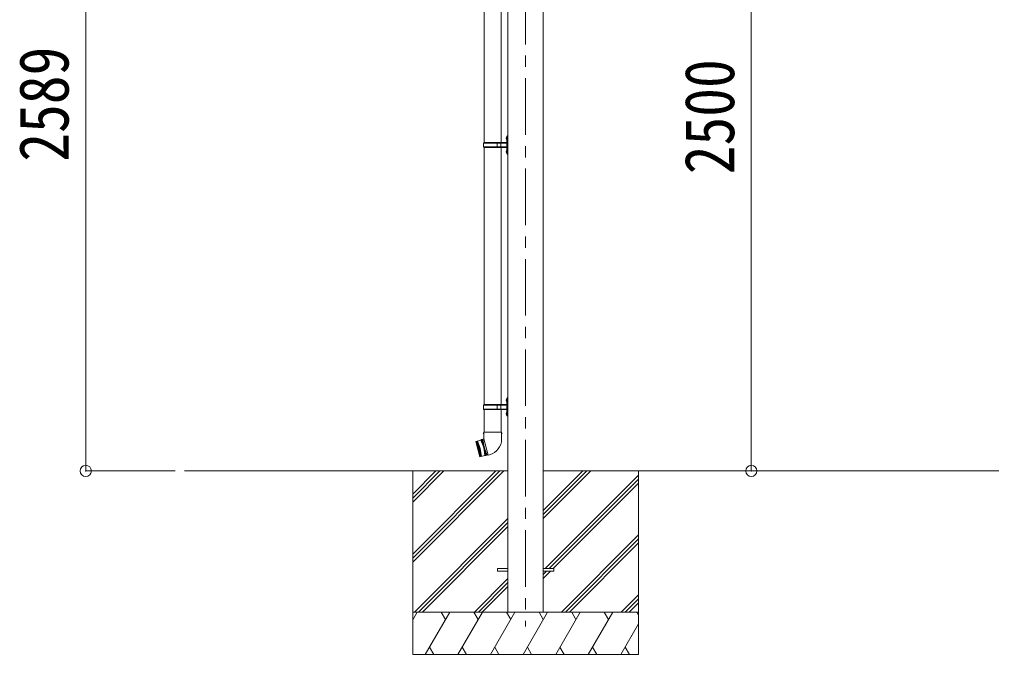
# Model space of a CAD drawing. Units: millimetres at full size, sheet at 1:40. Extents: x -11243 to 11243, y -7760 to 7760.
# Drawn here: x 397 to 3841, y -4617 to -2369 of the extents above; entities that cross this region are included whole.
import ezdxf
from ezdxf.enums import TextEntityAlignment as Align

# ---------------------------------------------------------------- set-up
doc = ezdxf.new("R2010")
doc.units = ezdxf.units.MM
doc.header["$LTSCALE"] = 40
doc.header["$PDMODE"] = 32
doc.header["$PDSIZE"] = 40
doc.linetypes.add('CHAIN1', pattern=[8, 5, -1, 1, -1])
for name, color, linetype, lineweight in [('0-0_0', 7, 'Continuous', 9), ('0-1_本体', 5, 'CHAIN1', 9), ('0-3_ELV2', 7, 'Continuous', 9), ('0-6_OTH_LINE', 6, 'Continuous', 9), ('0-9_OUTLINE', 7, 'Continuous', 9)]:
    doc.layers.add(name, color=color, linetype=linetype, lineweight=lineweight)
doc.styles.add('ＭＳ ゴシック', font='')
doc.styles.get('ＭＳ ゴシック').set_extended_font_data('MS Gothic')

msp = doc.modelspace()

# ---------------------------------------------------------------- linework, layer by layer
at = {"layer": '0-0_0'}
for p, q in [((981.89, -3966.78), (2127.94, -3966.78)), ((1790.44, -3966.78), (1790.44, -4616.78)), ((1790.44, -4260.96), (2084.62, -3966.78)), ((1790.44, -4275.1), (2098.77, -3966.78)), ((1790.44, -4289.24), (2112.91, -3966.78)), ((1790.44, -4077.11), (1900.78, -3966.78)), ((1790.44, -4062.97), (1886.63, -3966.78)), ((1790.44, -4048.83), (1872.49, -3966.78)), ((2252.94, -3966.78), (5027.86, -3966.78)), ((2252.94, -4135.11), (2421.28, -3966.78)), ((2252.94, -4120.97), (2407.13, -3966.78)), ((2252.94, -4106.82), (2392.99, -3966.78)), ((2259.62, -4312.28), (2590.44, -3981.46)), ((2590.44, -3966.78), (2590.44, -4616.78)), ((2273.76, -4312.28), (2590.44, -3995.6)), ((2287.91, -4312.28), (2590.44, -4009.74)), ((1796.75, -4466.78), (2127.94, -4135.59)), ((1810.9, -4466.78), (2127.94, -4149.73)), ((1825.04, -4466.78), (2127.94, -4163.87)), ((2317.25, -4466.78), (2590.44, -4193.59)), ((2331.4, -4466.78), (2590.44, -4207.73)), ((2345.54, -4466.78), (2590.44, -4221.87)), ((2252.94, -4347.24), (2278.91, -4321.28)), ((2252.94, -4333.1), (2264.76, -4321.28)), ((2127.94, -4347.72), (2008.89, -4466.78)), ((2023.03, -4466.78), (2127.94, -4361.86)), ((2037.17, -4466.78), (2127.94, -4376)), ((2529.39, -4466.78), (2590.44, -4405.72)), ((2543.53, -4466.78), (2590.44, -4419.86)), ((2557.67, -4466.78), (2590.44, -4434)), ((2590.44, -4466.78), (1790.44, -4466.78)), ((1790.44, -4494.28), (1806.32, -4466.78)), ((1835.19, -4616.78), (1921.79, -4466.78)), ((1906.79, -4492.76), (1891.79, -4466.78)), ((1950.66, -4616.78), (2037.26, -4466.78)), ((2022.26, -4492.76), (2007.26, -4466.78)), ((2066.13, -4616.78), (2152.73, -4466.78)), ((2137.73, -4492.76), (2122.73, -4466.78)), ((2181.6, -4616.78), (2268.2, -4466.78)), ((2253.2, -4492.76), (2238.2, -4466.78)), ((2297.07, -4616.78), (2383.67, -4466.78)), ((2368.67, -4492.76), (2353.67, -4466.78)), ((2412.54, -4616.78), (2499.14, -4466.78)), ((2469.14, -4466.78), (2484.14, -4492.76)), ((2584.61, -4466.78), (2590.44, -4476.88)), ((2528.01, -4616.78), (2590.44, -4508.64)), ((1850.19, -4590.8), (1865.19, -4616.78)), ((1965.66, -4590.8), (1980.66, -4616.78)), ((2081.13, -4590.8), (2096.13, -4616.78)), ((2196.6, -4590.8), (2211.6, -4616.78)), ((2312.07, -4590.8), (2327.07, -4616.78)), ((2427.54, -4590.8), (2442.54, -4616.78)), ((2543.01, -4590.8), (2558.01, -4616.78)), ((1790.44, -4616.78), (2590.44, -4616.78))]:
    msp.add_line(p, q, dxfattribs=at)
at = {"layer": '0-1_本体'}
msp.add_line((2190.44, -1296.95), (2190.44, -4517.39), dxfattribs=at)
at = {"layer": '0-3_ELV2', "color": 4}
for p, q in [((2127.94, -4466.78), (2127.94, -1467.88)), ((2252.94, -1467.88), (2252.94, -4466.78)), ((2090.44, -4312.28), (2127.94, -4312.28)), ((2090.44, -4312.28), (2090.44, -4321.28)), ((2090.44, -4321.28), (2127.94, -4321.28)), ((2252.94, -4312.28), (2290.44, -4312.28)), ((2252.94, -4321.28), (2290.44, -4321.28)), ((2290.44, -4312.28), (2290.44, -4321.28))]:
    msp.add_line(p, q, dxfattribs=at)
at = {"layer": '0-6_OTH_LINE'}
for p, q in [((632.25, -3966.78), (632.25, -1378.01)), ((2990.12, -1466.78), (2990.12, -3966.78)), ((632.25, -3966.78), (948.49, -3966.78)), ((2990.12, -3966.78), (2350.09, -3966.78))]:
    msp.add_line(p, q, dxfattribs=at)
for p in [(632.25, -3966.78), (2990.12, -3966.78)]:
    msp.add_point(p, dxfattribs=at)
at = {"layer": '0-9_OUTLINE'}
for p, q in [((2044.09, -1789.78), (2044.09, -2804.27)), ((2103.79, -1789.78), (2103.79, -2804.27)), ((2121.64, -2787.13), (2123.69, -2788.13)), ((2122.91, -2785.13), (2123.54, -2785.13)), ((2122.91, -2785.13), (2122.91, -2793.43)), ((2123.54, -2785.13), (2123.94, -2785.53)), ((2123.69, -2788.13), (2124.3, -2789.28)), ((2125.94, -2780.78), (2123.94, -2782.78)), ((2123.94, -2782.78), (2123.94, -2843.78)), ((2125.94, -2780.78), (2125.94, -2845.78)), ((2125.94, -2780.78), (2127.94, -2780.78)), ((2040.94, -2806.28), (2041.94, -2804.28)), ((2040.94, -2820.28), (2040.94, -2806.28)), ((2089.44, -2806.28), (2040.94, -2806.28)), ((2040.94, -2820.28), (2041.94, -2822.28)), ((2089.44, -2820.28), (2040.94, -2820.28)), ((2123.44, -2804.28), (2041.94, -2804.28)), ((2041.94, -2822.28), (2123.44, -2822.28)), ((2044.09, -2822.27), (2044.09, -3731.78)), ((2089.44, -2822.28), (2089.44, -2804.28)), ((2090.19, -2804.28), (2092.19, -2806.28)), ((2090.19, -2822.28), (2092.19, -2820.28)), ((2123.44, -2806.28), (2092.19, -2806.28)), ((2123.44, -2820.28), (2092.19, -2820.28)), ((2102.57, -2806.28), (2100.57, -2804.28)), ((2102.57, -2820.28), (2100.57, -2822.28)), ((2102.57, -2820.28), (2102.57, -2806.28)), ((2103.79, -2822.27), (2103.79, -3731.78)), ((2122.91, -2793.43), (2123.54, -2793.43)), ((2121.64, -2835.13), (2123.69, -2836.13)), ((2122.91, -2833.13), (2123.54, -2833.13)), ((2122.91, -2833.13), (2122.91, -2841.43)), ((2122.91, -2841.43), (2123.54, -2841.43)), ((2123.54, -2833.13), (2123.54, -2841.43)), ((2123.54, -2833.13), (2123.94, -2833.53)), ((2123.54, -2841.43), (2123.94, -2841.03)), ((2123.69, -2836.13), (2124.3, -2837.28)), ((2123.94, -2843.78), (2125.94, -2845.78)), ((2127.94, -2845.78), (2125.94, -2845.78)), ((2121.64, -3714.63), (2123.69, -3715.63)), ((2122.91, -3712.63), (2123.54, -3712.63)), ((2122.91, -3712.63), (2122.91, -3720.93)), ((2123.54, -3712.63), (2123.94, -3713.03)), ((2123.69, -3715.63), (2124.3, -3716.78)), ((2125.94, -3708.28), (2123.94, -3710.28)), ((2123.94, -3710.28), (2123.94, -3771.28)), ((2125.94, -3708.28), (2125.94, -3773.28)), ((2125.94, -3708.28), (2127.94, -3708.28)), ((2040.94, -3733.78), (2041.94, -3731.78)), ((2040.94, -3747.78), (2040.94, -3733.78)), ((2089.44, -3733.78), (2040.94, -3733.78)), ((2040.94, -3747.78), (2041.94, -3749.78)), ((2089.44, -3747.78), (2040.94, -3747.78)), ((2123.44, -3731.78), (2041.94, -3731.78)), ((2041.94, -3749.78), (2123.44, -3749.78)), ((2044.09, -3749.78), (2044.09, -3829.48)), ((2089.44, -3749.78), (2089.44, -3731.78)), ((2090.19, -3731.78), (2092.19, -3733.78)), ((2090.19, -3749.78), (2092.19, -3747.78)), ((2123.44, -3733.78), (2092.19, -3733.78)), ((2123.44, -3747.78), (2092.19, -3747.78)), ((2102.57, -3733.78), (2100.57, -3731.78)), ((2102.57, -3747.78), (2100.57, -3749.78)), ((2102.57, -3747.78), (2102.57, -3733.78)), ((2103.79, -3749.78), (2103.79, -3829.48)), ((2122.91, -3720.93), (2123.54, -3720.93)), ((2121.64, -3762.63), (2123.69, -3763.63)), ((2122.91, -3760.63), (2123.54, -3760.63)), ((2122.91, -3760.63), (2122.91, -3768.93)), ((2122.91, -3768.93), (2123.54, -3768.93)), ((2123.54, -3760.63), (2123.54, -3768.93)), ((2123.54, -3760.63), (2123.94, -3761.03)), ((2123.54, -3768.93), (2123.94, -3768.53)), ((2123.69, -3763.63), (2124.3, -3764.78)), ((2123.94, -3771.28), (2125.94, -3773.28)), ((2127.94, -3773.28), (2125.94, -3773.28)), ((2034.52, -3855.87), (2031.88, -3857.61)), ((2034.52, -3855.87), (2036.46, -3855.35)), ((2049.61, -3912.18), (2034.52, -3855.87)), ((2039.42, -3854.81), (2036.46, -3855.35)), ((2036.46, -3855.35), (2051.54, -3911.66)), ((2042.32, -3854.04), (2039.42, -3854.81)), ((2039.42, -3854.81), (2044, -3883.51)), ((2042.24, -3829.48), (2040.54, -3833.98)), ((2042.27, -3834.48), (2040.54, -3833.98)), ((2042.38, -3852.73), (2041.99, -3852.83)), ((2041.99, -3852.83), (2057.6, -3911.08)), ((2105.64, -3829.48), (2042.24, -3829.48)), ((2042.24, -3829.48), (2042.38, -3852.73)), ((2105.64, -3829.48), (2105.49, -3854.48)), ((2013.66, -3863.01), (2014.01, -3862.4)), ((2013.66, -3863.01), (2027.97, -3916.43)), ((2031.88, -3857.61), (2014.01, -3862.4)), ((2028.59, -3916.78), (2014.01, -3862.4)), ((2017.88, -3861.36), (2032.45, -3915.74)), ((2022.27, -3889.33), (2017.88, -3861.36)), ((2019.81, -3860.84), (2034.38, -3915.23)), ((2029.99, -3887.26), (2019.81, -3860.84)), ((2022.27, -3889.33), (2032.45, -3915.74)), ((2029.99, -3887.26), (2034.38, -3915.23)), ((2054.38, -3910.64), (2044, -3883.51)), ((2028.59, -3916.78), (2027.97, -3916.43)), ((2046.46, -3911.99), (2028.59, -3916.78)), ((2049.61, -3912.18), (2046.46, -3911.99)), ((2049.61, -3912.18), (2051.54, -3911.66)), ((2054.38, -3910.64), (2051.54, -3911.66)), ((2057.28, -3909.87), (2054.38, -3910.64)), ((2057.6, -3911.08), (2062.51, -3909.76))]:
    msp.add_line(p, q, dxfattribs=at)
for points in [[(2121.64, -2791.43), (2123.69, -2790.43), (2124.3, -2789.28)], [(2123.54, -2785.13), (2123.54, -2793.43), (2123.94, -2793.03)], [(2121.64, -2839.43), (2123.69, -2838.43), (2124.3, -2837.28)], [(2121.64, -3718.93), (2123.69, -3717.93), (2124.3, -3716.78)], [(2123.54, -3712.63), (2123.54, -3720.93), (2123.94, -3720.53)], [(2121.64, -3766.93), (2123.69, -3765.93), (2124.3, -3764.78)], [(2105.64, -3829.48), (2107.14, -3833.98), (2105.61, -3834.48)], [(2031.88, -3857.61), (2042.07, -3884.02), (2046.46, -3911.99)]]:
    msp.add_lwpolyline(points, dxfattribs=at)
for centre, radius, start, end in [((2127.24, -2789.28), 6, 136.21765, 223.78235), ((2123.44, -2803.78), 0.5, 270, 0), ((2123.44, -2805.78), 0.5, 270, 0), ((2123.44, -2820.78), 0.5, 0, 90), ((2123.44, -2822.78), 0.5, 0, 90), ((2127.24, -2837.28), 6, 136.21765, 223.78235), ((2127.24, -3716.78), 6, 136.21765, 223.78235), ((2123.44, -3731.28), 0.5, 270, 0), ((2123.44, -3733.28), 0.5, 270, 0), ((2123.44, -3748.28), 0.5, 0, 90), ((2123.44, -3750.28), 0.5, 0, 90), ((2127.24, -3764.78), 6, 136.21765, 223.78235), ((2047.5, -3853.74), 58, 285, 359.65623)]:
    msp.add_arc(centre, radius, start, end, dxfattribs=at)

# ---------------------------------------------------------------- texts
at = {"layer": '0-6_OTH_LINE', "color": 7, "style": 'ＭＳ ゴシック', "width": 0.85}
for s, p in [('2589', (624.25, -2872.39)), ('2500', (2982.12, -2916.78))]:
    msp.add_text(s, height=176, rotation=90, dxfattribs=at).set_placement(p, align=Align.BOTTOM_LEFT)

doc.saveas('drawing.dxf')
